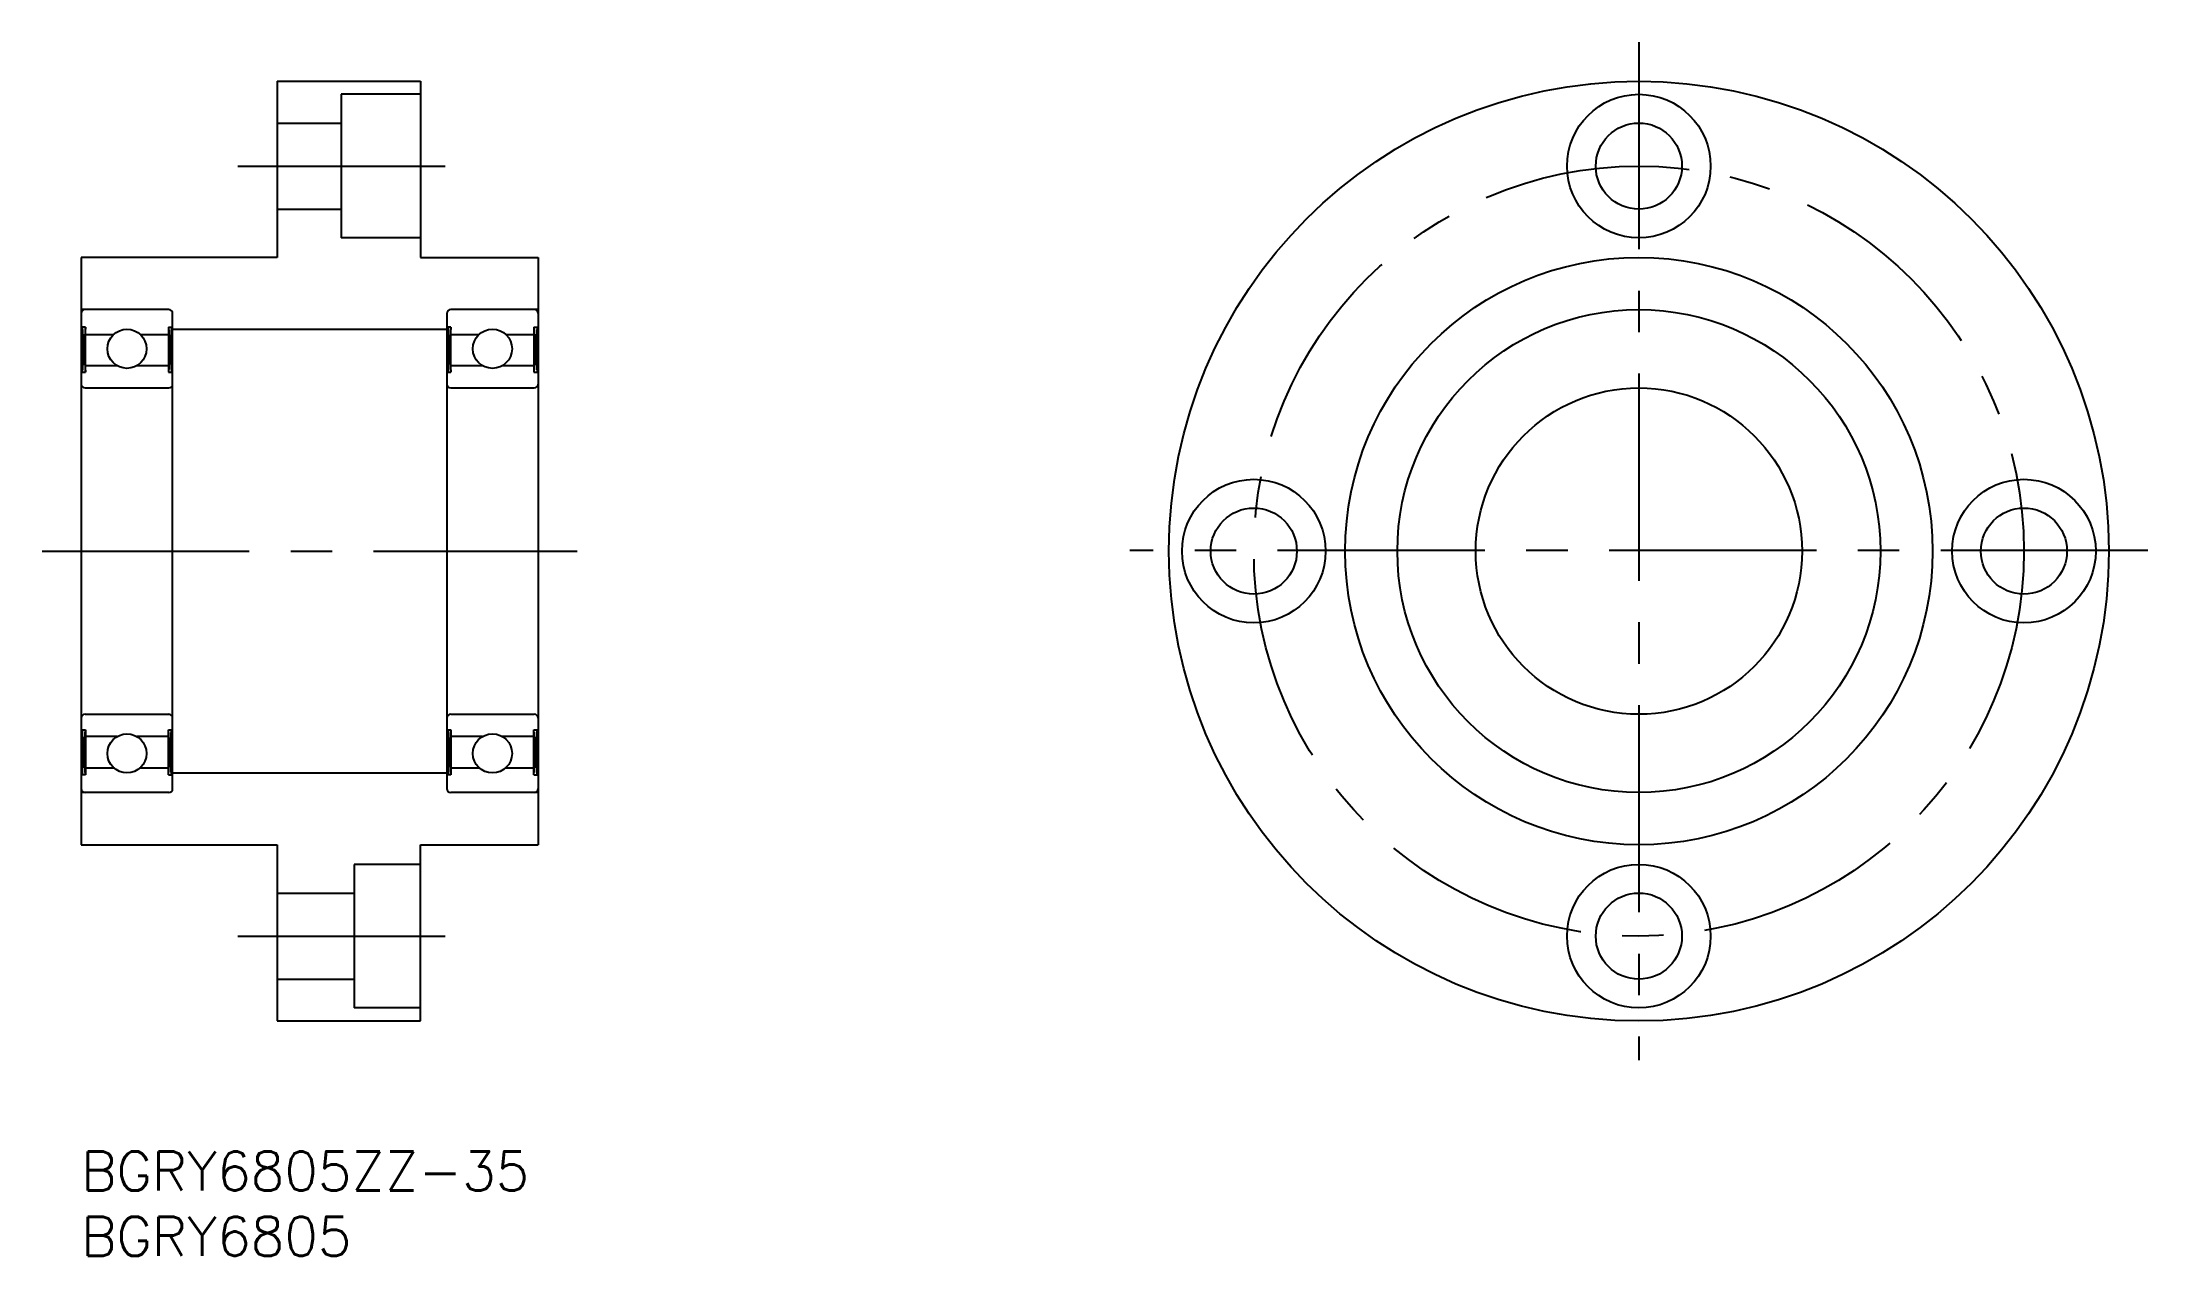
# Model space of a CAD drawing. Extents: x -3 to 158, y -8 to 85.
import ezdxf

# ---------------------------------------------------------------- set-up
doc = ezdxf.new("R2010")
doc.units = 0
doc.header["$LTSCALE"] = 0.5
doc.linetypes.add('CENTER', pattern=[50.8, 31.75, -6.35, 6.35, -6.35])
for name, color, linetype in [('MSM_CENTER', 1, 'CENTER'), ('MSM_CONTINUOUS', 7, 'CONTINUOUS'), ('MSM_NARROW', 5, 'CONTINUOUS'), ('MSM_PART_NUMBER', 7, 'CONTINUOUS')]:
    doc.layers.add(name, color=color, linetype=linetype)
doc.styles.get("Standard").update_dxf_attribs({"font": 'txt.shx', "height": 3, "bigfont": 'bigfont.shx'})

# ---------------------------------------------------------------- blocks, each defined once
blk = doc.blocks.new('*U8')
at = {"layer": 'MSM_PART_NUMBER'}
blk.add_text('BGRY6805ZZ-35', height=3, dxfattribs=at).set_placement((0, -3))
blk = doc.blocks.new('*U9')
at = {"layer": 'MSM_PART_NUMBER'}
blk.add_text('BGRY6805', height=3, dxfattribs=at).set_placement((0, -8))

msp = doc.modelspace()

# ---------------------------------------------------------------- linework, layer by layer
at = {"layer": 'MSM_CENTER'}
for p, q in [((119.33, 85), (119.33, 7)), ((12, 75.5), (29, 75.5)), ((-3, 46), (38, 46)), ((158.33, 46.04), (80.33, 46.04)), ((12, 16.5), (29, 16.5))]:
    msp.add_line(p, q, dxfattribs=at)
msp.add_circle((119.33, 46), 29.5, dxfattribs=at)
at = {"layer": 'MSM_CONTINUOUS'}
for p, q in [((15, 82), (15, 68.5)), ((15, 82), (26, 82)), ((26, 81), (19.9, 81)), ((19.9, 81), (19.9, 70)), ((26, 82), (26, 68.5)), ((15, 78.8), (19.9, 78.8)), ((15, 72.2), (19.9, 72.2)), ((26, 70), (19.9, 70)), ((0, 68.5), (0, 23.5)), ((15, 68.5), (0, 68.5)), ((26, 68.5), (35, 68.5)), ((35, 68.5), (35, 23.5)), ((6.7, 64.5), (0, 64.5)), ((0.32, 63.15), (0, 63.15)), ((0.08, 59.7), (0.08, 63.15)), ((0.32, 59.7), (0.32, 63.15)), ((6.68, 63.15), (7, 63.15)), ((6.68, 63.15), (6.68, 59.7)), ((6.92, 63.15), (6.92, 59.7)), ((7, 27.8), (7, 64.2)), ((7, 63), (28, 63)), ((28, 64.2), (28, 27.8)), ((28.32, 63.15), (28, 63.15)), ((28.08, 59.7), (28.08, 63.15)), ((35, 64.5), (28.3, 64.5)), ((28.32, 59.7), (28.32, 63.15)), ((34.68, 63.15), (35, 63.15)), ((34.68, 63.15), (34.68, 59.7)), ((34.92, 63.15), (34.92, 59.7)), ((0.32, 62.6), (2.48, 62.6)), ((4.52, 62.6), (6.68, 62.6)), ((28.32, 62.6), (30.48, 62.6)), ((32.52, 62.6), (34.68, 62.6)), ((0, 59.7), (0.32, 59.7)), ((2.75, 60.2), (0.32, 60.2)), ((6.68, 60.2), (4.25, 60.2)), ((6.68, 59.7), (7, 59.7)), ((28, 59.7), (28.32, 59.7)), ((30.75, 60.2), (28.32, 60.2)), ((34.68, 60.2), (32.25, 60.2)), ((34.68, 59.7), (35, 59.7)), ((0.3, 58.5), (6.7, 58.5)), ((28.3, 58.5), (34.7, 58.5)), ((0, 32.3), (0.32, 32.3)), ((0.08, 32.3), (0.08, 28.85)), ((0.3, 33.5), (6.7, 33.5)), ((0.32, 32.3), (0.32, 28.85)), ((6.68, 32.3), (7, 32.3)), ((6.68, 28.85), (6.68, 32.3)), ((6.92, 28.85), (6.92, 32.3)), ((28, 32.3), (28.32, 32.3)), ((28.08, 32.3), (28.08, 28.85)), ((28.3, 33.5), (34.7, 33.5)), ((28.32, 32.3), (28.32, 28.85)), ((34.68, 32.3), (35, 32.3)), ((34.68, 28.85), (34.68, 32.3)), ((34.92, 28.85), (34.92, 32.3)), ((2.75, 31.8), (0.32, 31.8)), ((6.68, 31.8), (4.25, 31.8)), ((30.75, 31.8), (28.32, 31.8)), ((34.68, 31.8), (32.25, 31.8)), ((0.32, 29.4), (2.48, 29.4)), ((4.52, 29.4), (6.68, 29.4)), ((28.32, 29.4), (30.48, 29.4)), ((32.52, 29.4), (34.68, 29.4)), ((0.32, 28.85), (0, 28.85)), ((6.7, 27.5), (0, 27.5)), ((6.68, 28.85), (7, 28.85)), ((7, 29), (28, 29)), ((28.32, 28.85), (28, 28.85)), ((35, 27.5), (28.3, 27.5)), ((34.68, 28.85), (35, 28.85)), ((0, 23.5), (15, 23.5)), ((15, 23.5), (15, 10)), ((26, 23.5), (35, 23.5)), ((26, 10), (26, 23.5)), ((20.9, 22), (20.9, 11)), ((26, 22), (20.9, 22)), ((15, 19.8), (20.9, 19.8)), ((15, 13.2), (20.9, 13.2)), ((15, 10), (26, 10)), ((26, 11), (20.9, 11))]:
    msp.add_line(p, q, dxfattribs=at)
for centre, radius in [((119.33, 46), 36), ((119.33, 75.5), 5.5), ((119.33, 75.5), 3.3), ((119.33, 46), 22.5), ((3.5, 61.5), 1.5), ((31.5, 61.5), 1.5), ((119.33, 46), 18.5), ((119.33, 46), 12.5), ((89.83, 46), 5.5), ((148.83, 46), 5.5), ((89.83, 46), 3.3), ((148.83, 46), 3.3), ((3.5, 30.5), 1.5), ((31.5, 30.5), 1.5), ((119.33, 16.5), 5.5), ((119.33, 16.5), 3.3)]:
    msp.add_circle(centre, radius, dxfattribs=at)
for centre, start, end in [((0.3, 64.2), 90, 180), ((6.7, 64.2), 0, 90), ((28.3, 64.2), 90, 180), ((34.7, 64.2), 0, 90), ((0.3, 58.8), 180, 270), ((6.7, 58.8), 270, 0), ((28.3, 58.8), 180, 270), ((34.7, 58.8), 270, 0), ((0.3, 33.2), 90, 180), ((6.7, 33.2), 0, 90), ((28.3, 33.2), 90, 180), ((34.7, 33.2), 0, 90), ((0.3, 27.8), 180, 270), ((6.7, 27.8), 270, 0), ((28.3, 27.8), 180, 270), ((34.7, 27.8), 270, 0)]:
    msp.add_arc(centre, 0.3, start, end, dxfattribs=at)
at = {"layer": 'MSM_NARROW'}
for p, q in [((0.08, 63.15), (0.32, 59.7)), ((0.32, 63.15), (0.08, 59.7)), ((6.68, 63.15), (6.92, 59.7)), ((6.92, 63.15), (6.68, 59.7)), ((28.08, 63.15), (28.32, 59.7)), ((28.32, 63.15), (28.08, 59.7)), ((34.68, 63.15), (34.92, 59.7)), ((34.92, 63.15), (34.68, 59.7)), ((0.08, 28.85), (0.32, 32.3)), ((0.32, 28.85), (0.08, 32.3)), ((6.68, 28.85), (6.92, 32.3)), ((6.92, 28.85), (6.68, 32.3)), ((28.08, 28.85), (28.32, 32.3)), ((28.32, 28.85), (28.08, 32.3)), ((34.68, 28.85), (34.92, 32.3)), ((34.92, 28.85), (34.68, 32.3))]:
    msp.add_line(p, q, dxfattribs=at)

# ---------------------------------------------------------------- block references
at = {"layer": 'MSM_CONTINUOUS'}
for name in ['*U8', '*U9']:
    msp.add_blockref(name, (0, 0), dxfattribs=at)

doc.saveas('drawing.dxf')
